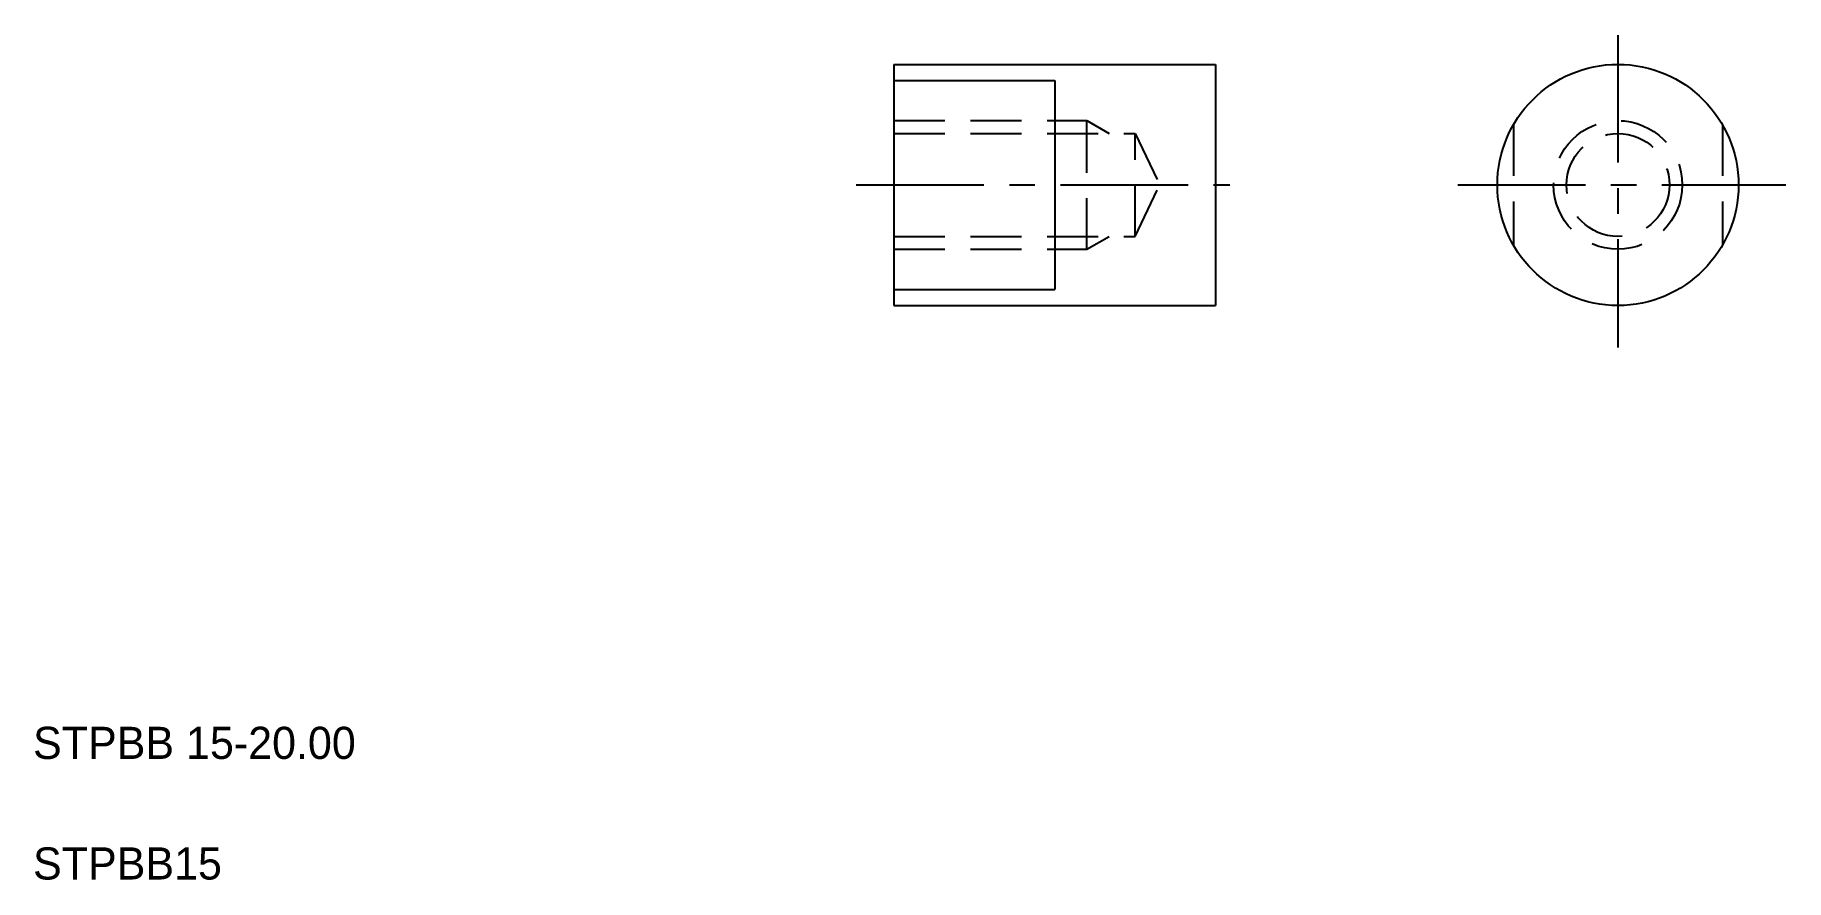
# Model space of a CAD drawing. Extents: x 5 to 114, y 5 to 58.
import ezdxf

# ---------------------------------------------------------------- set-up
doc = ezdxf.new("R2010")
doc.units = 0
doc.header["$LTSCALE"] = 0.25
doc.linetypes.add('CENTER', pattern=[50.8, 31.75, -6.35, 6.35, -6.35])
doc.linetypes.add('DASHED', pattern=[19.05, 12.7, -6.35])
doc.layers.get('0').update_dxf_attribs({"linetype": 'CONTINUOUS'})
doc.layers.add('CENTER', color=1, linetype='CENTER')

msp = doc.modelspace()

# ---------------------------------------------------------------- linework, layer by layer
for p, q in [((58.540173, 55.699336), (78.540173, 55.699336)), ((58.540173, 55.699336), (58.540173, 40.699336)), ((63.540173, 55.699336), (63.540173, 55.699436)), ((68.540173, 55.699336), (68.540273, 55.699336)), ((78.540173, 55.699336), (78.540173, 40.699336)), ((58.540173, 54.699336), (68.540173, 54.699336)), ((68.540173, 54.699336), (68.540173, 41.699336)), ((58.540173, 41.699336), (68.540173, 41.699336)), ((58.540173, 40.699336), (78.540173, 40.699336))]:
    msp.add_line(p, q)
at = {"color": 3, "linetype": 'DASHED'}
for p, q in [((58.540173, 52.199336), (70.540173, 52.199336)), ((58.540173, 51.399336), (73.540173, 51.399336)), ((70.540173, 52.199336), (71.925813, 51.399336)), ((70.540173, 44.199336), (70.540173, 52.199336)), ((73.540173, 51.399336), (75.063982, 48.199336)), ((73.540173, 44.999336), (73.540173, 51.399336)), ((97.067365, 51.940993), (97.067365, 44.457678)), ((110.067365, 51.940993), (110.067365, 44.457678)), ((73.540173, 44.999336), (75.063982, 48.199336)), ((58.540173, 44.999336), (73.540173, 44.999336)), ((70.540173, 44.199336), (71.925813, 44.999336)), ((58.540173, 44.199336), (70.540173, 44.199336))]:
    msp.add_line(p, q, dxfattribs=at)
msp.add_circle((103.567365, 48.199336), 7.5)
for radius in [4, 3.2]:
    msp.add_circle((103.567365, 48.199336), radius, dxfattribs=at)
at = {"layer": 'CENTER', "color": 1, "linetype": 'CENTER'}
for p, q in [((103.567365, 57.524032), (103.567365, 38.088356)), ((56.199044, 48.199336), (79.427031, 48.199336)), ((93.603073, 48.199336), (114.018065, 48.199336))]:
    msp.add_line(p, q, dxfattribs=at)

# ---------------------------------------------------------------- texts
for s, p in [('STPBB 15-20.00', (5, 12.5)), ('STPBB15', (5, 5))]:
    msp.add_text(s, height=2).set_placement(p)

doc.saveas('drawing.dxf')
